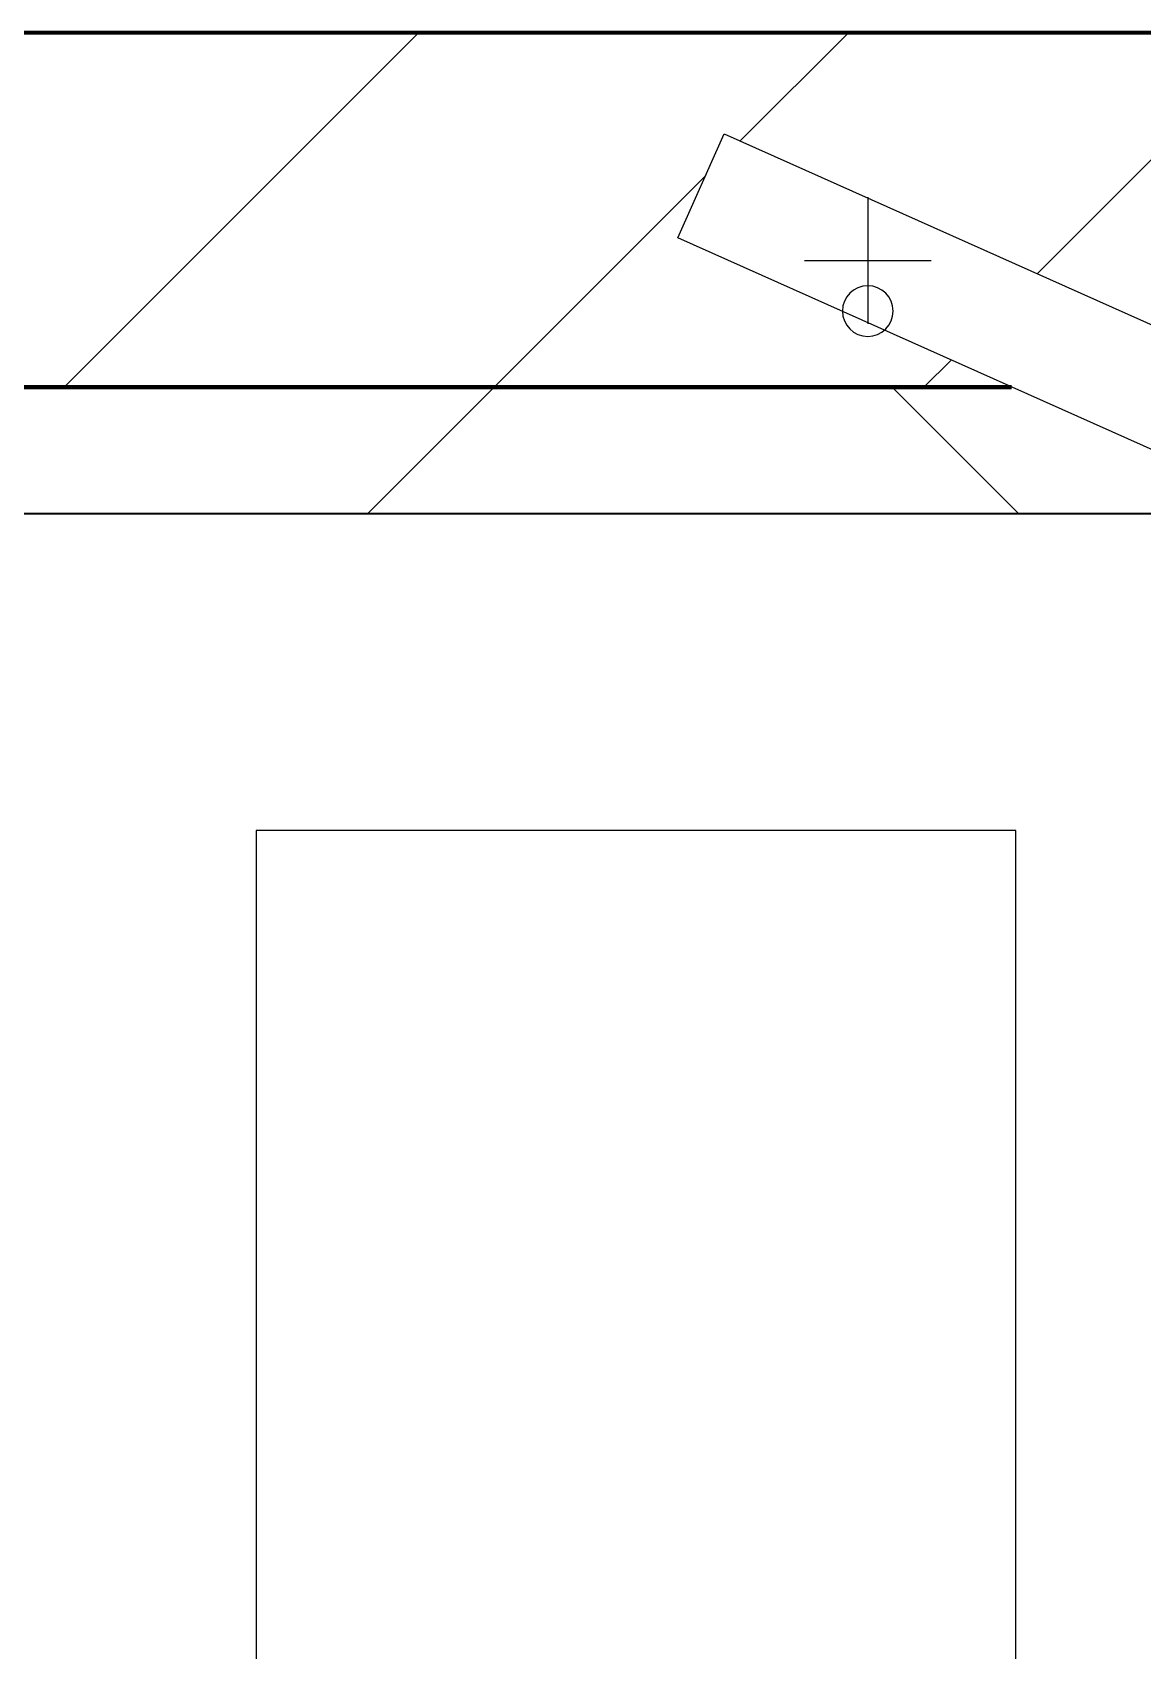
# Model space of a CAD drawing. Header units: millimetres. Extents: x -726012 to -647389, y -20772 to 18805.
# Drawn here: x -712812 to -712374, y 8120 to 8759 of the extents above; entities that cross this region are included whole.
import ezdxf
from ezdxf.xclip import XClip

# ---------------------------------------------------------------- set-up
doc = ezdxf.new("R2010")
doc.units = ezdxf.units.MM
doc.header["$XCLIPFRAME"] = 0
doc.layers.add('000 - WIPEOUT', color=250, linetype='Continuous')
doc.layers.add('A11_ALU.SOLID SHEET', color=2, linetype='Continuous')
for name, color, linetype, lineweight in [('A-DOOR', 3, 'Continuous', 25), ('A-DOOR-E', 2, 'Continuous', 25), ('A-GLAZ-CURT', 2, 'Continuous', 9), ('A-WALL', 5, 'Continuous', 35), ('A-WALL-FNSH', 2, 'Continuous', 35), ('A-WALL-PATT', 1, 'Continuous', 35)]:
    doc.layers.add(name, color=color, linetype=linetype, lineweight=lineweight)

# ---------------------------------------------------------------- blocks, each defined once
blk = doc.blocks.new('DPA_AC-SG-PI - A1_1200x1300 mm-V1-4233-01 ENLARGED MULTI-PURPOSE LEVEL - REFLECTED CEILING PLAN - SHEET 4')
at = {"layer": 'A-DOOR'}
for p, q in [((-500, 5), (-500, -45)), ((-525, -20), (-475, -20))]:
    blk.add_line(p, q, dxfattribs=at)
for start, end in [(0, 180), (180, 0)]:
    blk.add_arc((-500, -40), 10, start, end, dxfattribs=at)
at = {"layer": 'A-DOOR-E'}
for p, q in [((-575, -11.13), (-556.64, 29.95)), ((-556.64, 29.95), (511.63, -447.34)), ((493.28, -488.42), (-575, -11.13))]:
    blk.add_line(p, q, dxfattribs=at)
blk = doc.blocks.new('PPLS-PP19_Custom Tile Pattern - Custom Tile Pattern-V235-4233-01 ENLARGED MULTI-PURPOSE LEVEL - REFLECTED CEILING PLAN - SHEET 4')
at = {"layer": 'A-GLAZ-CURT'}
for p, q in [((31.34, 0), (300, 0)), ((300, 0), (31.34, 0)), ((195.99, 0), (213.31, 0)), ((213.31, 0), (195.99, 0)), ((230.06, 0), (300, 0)), ((143.25, -50), (300, -50)), ((300, -50), (143.25, -50))]:
    blk.add_line(p, q, dxfattribs=at)
for points, knots in [([(31.09, 0), (32.5, 0), (38.78, 0), (53.39, 0), (71.67, 0), (84.83, 0), (86.01, 0), (92.51, 0), (94.33, 0)], [-4844.334544, -4844.334544, -4844.334544, -4844.334544, -4705.298446, -4353.683244, -3960.84581, -3759.045785, -3336.541051, -2783.776468, -2783.776468, -2783.776468, -2783.776468]), ([(136.44, 0), (121.66, 0), (86.93, 0), (51.16, 0), (31.18, 0)], [-106.750556, -106.750556, -106.750556, -106.750556, -59.610984, 0, 0, 0, 0]), ([(103.09, 0), (101.08, 0), (86.31, 0), (63.34, 0), (41.24, 0), (32.83, 0), (31.27, 0)], [-375.435014, -375.435014, -375.435014, -375.435014, -369.147452, -330.153101, -307.516438, -302.210511, -302.210511, -302.210511, -302.210511]), ([(31.33, 0), (34.8, 0), (52.2, 0), (79.54, 0), (102.59, 0), (111.35, 0)], [-401.364905, -401.364905, -401.364905, -401.364905, -390.253598, -346.313304, -319.001686, -319.001686, -319.001686, -319.001686]), ([(111.41, 0), (109.32, 0), (96.29, 0), (76.86, 0), (57.82, 0), (47.76, 0), (44.63, 0), (43.47, 0)], [-410.537058, -410.537058, -410.537058, -410.537058, -401.860199, -357.622665, -341.267687, -334.000314, -329.645801, -329.645801, -329.645801, -329.645801]), ([(43.48, 0), (44.82, 0), (52.57, 0), (71.92, 0), (95.74, 0), (108.4, 0), (111.82, 0)], [-122.959385, -122.959385, -122.959385, -122.959385, -118.513713, -97.899267, -63.759246, -52.463605, -52.463605, -52.463605, -52.463605]), ([(110.97, 0), (108.77, 0), (103.7, 0), (92.38, 0), (85.59, 0), (74.4, 0), (62.26, 0), (52.43, 0), (47.12, 0), (43.5, 0)], [-7977.04013, -7977.04013, -7977.04013, -7977.04013, -7723.759874, -7531.75727, -7135.649961, -6924.452779, -6738.82075, -6548.303034, -6348.507553, -6348.507553, -6348.507553, -6348.507553]), ([(43.55, 0), (43.82, 0), (50.77, 0), (64.79, 0), (89.22, 0), (104.92, 0), (110.97, 0)], [-306.642628, -306.642628, -306.642628, -306.642628, -305.899624, -287.17622, -249.500363, -218.659988, -218.659988, -218.659988, -218.659988]), ([(94.4, 0), (94.4, 0), (94.64, 0), (99.11, 0), (105.9, 0), (110.42, 0), (111.57, 0)], [-2348.345796, -2348.345796, -2348.345796, -2348.345796, -2310.419338, -2233.599744, -2052.234781, -1988.411763, -1988.411763, -1988.411763, -1988.411763]), ([(129.02, 0), (129.02, 0), (124.41, 0), (122.35, 0), (114.96, 0), (108.04, 0), (103.09, 0)], [-35.386604, -35.386604, -35.386604, -35.386604, -31.430235, -22.807238, -15.488593, 0, 0, 0, 0]), ([(111.67, 0), (110.86, 0), (109.19, 0), (105.66, 0), (105.23, 0), (105.23, 0)], [-9092.110255, -9092.110255, -9092.110255, -9092.110255, -9012.77275, -8966.157302, -8929.495943, -8929.495943, -8929.495943, -8929.495943]), ([(105.26, 0), (105.52, 0), (109.18, 0), (111.13, 0), (111.92, 0)], [-8920.561005, -8920.561005, -8920.561005, -8920.561005, -8814.835624, -8691.609648, -8691.609648, -8691.609648, -8691.609648]), ([(111.83, 0), (120.53, 0), (129.43, 0), (138.28, 0), (138.53, 0)], [-318.511446, -318.511446, -318.511446, -318.511446, -291.370682, -290.5735, -290.5735, -290.5735, -290.5735]), ([(168.37, 0), (167.68, 0), (162.47, 0), (148.03, 0), (123.21, 0), (111.83, 0)], [-543.375029, -543.375029, -543.375029, -543.375029, -530.793311, -458.593899, -411.128502, -411.128502, -411.128502, -411.128502]), ([(111.83, 0), (114.36, 0), (122.16, 0), (139.94, 0), (163.31, 0), (185.23, 0), (193.62, 0), (194.69, 0), (194.79, 0)], [-1983.579711, -1983.579711, -1983.579711, -1983.579711, -1843.028543, -1530.39897, -1095.004608, -529.74427, -295.064701, -265.121568, -265.121568, -265.121568, -265.121568]), ([(111.86, 0), (116.17, 0), (127.1, 0), (132.42, 0), (134.6, 0)], [-217.148236, -217.148236, -217.148236, -217.148236, -194.761443, -152.241002, -152.241002, -152.241002, -152.241002]), ([(157.9, 0), (156.77, 0), (151.67, 0), (143.29, 0), (134.04, 0), (126.24, 0), (118.6, 0), (114.91, 0), (113.04, 0), (111.87, 0)], [-10292.955006, -10292.955006, -10292.955006, -10292.955006, -10098.273015, -9847.788484, -9677.714971, -9567.007022, -9453.21225, -9220.200448, -9098.86425, -9098.86425, -9098.86425, -9098.86425]), ([(112.31, 0), (116.23, 0), (121.57, 0), (128.63, 0), (128.95, 0)], [-51.921864, -51.921864, -51.921864, -51.921864, -39.050993, -35.895543, -35.895543, -35.895543, -35.895543]), ([(114.39, 0), (114.2, 0), (113.77, 0), (113.25, 0), (112.96, 0)], [-8148.58938, -8148.58938, -8148.58938, -8148.58938, -8105.191388, -8062.814755, -8062.814755, -8062.814755, -8062.814755]), ([(128.58, 0), (128.8, 0), (130.16, 0), (139.26, 0), (152.67, 0), (161.24, 0), (162.19, 0), (162.75, 0)], [-633.326174, -633.326174, -633.326174, -633.326174, -627.736123, -618.981161, -602.094757, -592.980799, -581.414464, -581.414464, -581.414464, -581.414464]), ([(137.1, 0), (136, 0), (133.64, 0), (129.87, 0), (129.11, 0)], [-670.405967, -670.405967, -670.405967, -670.405967, -651.020627, -640.742133, -640.742133, -640.742133, -640.742133]), ([(180.2, 0), (179.98, 0), (176.4, 0), (171, 0), (161.95, 0), (161.28, 0), (158.35, 0), (157.85, 0), (157.77, 0)], [-11123.616067, -11123.616067, -11123.616067, -11123.616067, -11105.624034, -10839.086983, -10768.332124, -10666.779182, -10580.760289, -10550.278881, -10550.278881, -10550.278881, -10550.278881]), ([(300, 0), (286.53, 0), (254.22, 0), (207.11, 0), (177.41, 0), (159.34, 0), (158.33, 0), (158.3, 0)], [-285.253232, -285.253232, -285.253232, -285.253232, -244.693688, -187.987675, -143.776725, -129.632772, -123.352749, -123.352749, -123.352749, -123.352749]), ([(159.07, 0), (159.13, 0), (160.84, 0), (165.21, 0), (172.54, 0), (178.07, 0), (180.12, 0)], [-115.643202, -115.643202, -115.643202, -115.643202, -114.681583, -87.660824, -65.295536, -54.830182, -54.830182, -54.830182, -54.830182]), ([(162.75, 0), (165.4, 0), (170.91, 0), (172.61, 0), (172.61, 0)], [-111.264224, -111.264224, -111.264224, -111.264224, -56.742688, -19.085662, -19.085662, -19.085662, -19.085662]), ([(247.1, 0), (246.76, 0), (245.04, 0), (238.34, 0), (226.56, 0), (221.1, 0), (200.27, 0), (182.99, 0), (174.27, 0), (169.67, 0), (168.99, 0)], [-9649.085549, -9649.085549, -9649.085549, -9649.085549, -9581.591397, -9406.094246, -9221.510254, -9016.44624, -8717.832359, -8253.978395, -8152.463617, -8069.855175, -8069.855175, -8069.855175, -8069.855175]), ([(215.22, 0), (214.62, 0), (210.55, 0), (203.98, 0), (187.54, 0), (175.3, 0), (169.49, 0)], [-203.825446, -203.825446, -203.825446, -203.825446, -198.527383, -184.406837, -162.427601, -142.916156, -142.916156, -142.916156, -142.916156]), ([(171.51, 0), (176.48, 0), (193.23, 0), (201.73, 0), (208.81, 0), (213.9, 0), (241.96, 0), (266.73, 0), (281.71, 0), (291.71, 0), (296.52, 0), (297.86, 0), (298.09, 0)], [-7971.819559, -7971.819559, -7971.819559, -7971.819559, -7784.112253, -7606.717214, -7289.299508, -7042.621073, -6582.165592, -6068.460911, -5766.029927, -5566.724884, -5280.360606, -5199.253518, -5199.253518, -5199.253518, -5199.253518]), ([(180.63, 0), (183.09, 0), (189.95, 0), (208.82, 0), (219.42, 0), (230.06, 0)], [-53.966828, -53.966828, -53.966828, -53.966828, -41.623857, -24.459831, 0, 0, 0, 0]), ([(181.16, 0), (183.77, 0), (191, 0), (201.08, 0), (207.47, 0), (213.96, 0), (215.11, 0)], [-245.993416, -245.993416, -245.993416, -245.993416, -237.955587, -223.92608, -215.862851, -208.75215, -208.75215, -208.75215, -208.75215]), ([(193.8, 0), (193.33, 0), (190.37, 0), (186.13, 0), (181.19, 0)], [-11665.349007, -11665.349007, -11665.349007, -11665.349007, -11565.880756, -11150.701257, -11150.701257, -11150.701257, -11150.701257]), ([(300, 0), (288.22, 0), (262, 0), (230.43, 0), (219.94, 0), (219.02, 0)], [-12528.858583, -12528.858583, -12528.858583, -12528.858583, -11905.454923, -11162.864862, -10856.732305, -10856.732305, -10856.732305, -10856.732305]), ([(219.9, 0), (220.86, 0), (227.84, 0), (242.06, 0), (246.54, 0), (246.96, 0)], [-10670.940496, -10670.940496, -10670.940496, -10670.940496, -10511.382485, -9925.173265, -9834.877357, -9834.877357, -9834.877357, -9834.877357]), ([(284.76, 0), (284.76, 0), (285.09, 0), (287.47, 0), (293.59, 0), (297.76, 0), (300, 0)], [-4110.630118, -4110.630118, -4110.630118, -4110.630118, -4053.389046, -3959.664717, -3862.421465, -3746.95702, -3746.95702, -3746.95702, -3746.95702]), ([(297.38, 0), (295.84, 0), (291.62, 0), (285.38, 0), (284.87, 0)], [-4803.172655, -4803.172655, -4803.172655, -4803.172655, -4358.271401, -4143.037883, -4143.037883, -4143.037883, -4143.037883])]:
    blk.add_open_spline(points, degree=3, knots=knots, dxfattribs=at)
for points in [[(112.42, 0), (112.89, 0), (113.25, 0), (113.59, 0)], [(168.74, 0), (168.74, 0), (169.81, 0), (171.51, 0)], [(172.07, 0), (174.75, 0), (177.44, 0), (180.15, 0)], [(195.11, 0), (194.91, 0), (194.44, 0), (193.8, 0)]]:
    blk.add_open_spline(points, degree=3, dxfattribs=at)
blk = doc.blocks.new('PPLS-PP19_Custom Tile Pattern - Custom Tile Pattern-V236-4233-01 ENLARGED MULTI-PURPOSE LEVEL - REFLECTED CEILING PLAN - SHEET 4')
at = {"layer": 'A-GLAZ-CURT'}
for p, q in [((-300, 0), (300, 0)), ((300, 0), (-300, 0)), ((-293.07, 0), (-275.75, 0)), ((-275.75, 0), (-293.07, 0)), ((-222.32, 0), (-205, 0)), ((-205, 0), (-222.32, 0)), ((-300, -50), (300, -50)), ((300, -50), (-300, -50))]:
    blk.add_line(p, q, dxfattribs=at)
at = {"layer": 'A-GLAZ-CURT', "flags": 128}
for points in [[(-300, 0), (-291.56, 0), (-283.3, 0)], [(-283.55, 0), (-291.73, 0), (-300, 0)], [(-283.18, 0), (-275.2, 0), (-267.26, 0), (-259.45, 0), (-251.77, 0), (-244.2, 0), (-236.74, 0), (-229.36, 0), (-222.06, 0), (-214.83, 0), (-207.71, 0), (-200.76, 0), (-194.02, 0), (-187.54, 0), (-181.38, 0), (-175.58, 0), (-170.25, 0), (-165.64, 0), (-162.01, 0), (-159.53, 0), (-157.46, 0), (-154.52, 0), (-149.42, 0), (-141.84, 0), (-132.81, 0), (-126.08, 0)], [(-146.54, 0), (-150.63, 0), (-155.53, 0), (-160.27, 0), (-164.95, 0), (-169.65, 0), (-174.47, 0), (-179.49, 0), (-184.81, 0), (-190.44, 0), (-196.37, 0), (-202.58, 0), (-209.04, 0), (-215.73, 0), (-222.63, 0), (-229.72, 0), (-236.97, 0), (-244.39, 0), (-251.96, 0), (-259.67, 0), (-267.51, 0), (-275.48, 0), (-283.18, 0)], [(-125.17, 0), (-128.55, 0), (-134.16, 0), (-140.03, 0), (-145.5, 0)]]:
    blk.add_lwpolyline(points, dxfattribs=at)
at = {"layer": 'A-GLAZ-CURT'}
for points, knots in [([(-300, 0), (-284.65, 0), (-236.57, 0), (-174.61, 0), (-129.95, 0), (-110.8, 0), (-99.5, 0), (-91.46, 0)], [-5323.127839, -5323.127839, -5323.127839, -5323.127839, -4502.809032, -2700.551212, -1002.059161, -460.363443, 0, 0, 0, 0]), ([(-146.51, 0), (-166.63, 0), (-207.94, 0), (-257.57, 0), (-283.18, 0)], [-16804.800506, -16804.800506, -16804.800506, -16804.800506, -15131.813646, -13738.750132, -13738.750132, -13738.750132, -13738.750132]), ([(-146.79, 0), (-147.98, 0), (-149.3, 0), (-158.72, 0), (-174.02, 0), (-185.59, 0), (-209.77, 0), (-232.01, 0), (-255.22, 0), (-262.59, 0), (-264.9, 0), (-265.4, 0)], [-2789.261461, -2789.261461, -2789.261461, -2789.261461, -2477.344047, -2237.412286, -2029.680487, -1755.085331, -1400.429864, -858.079193, -543.655514, -208.940337, 0, 0, 0, 0]), ([(-258.6, 0), (-257.91, 0), (-254.26, 0), (-241.25, 0), (-225.99, 0), (-213.1, 0), (-200.2, 0), (-185.8, 0), (-171.77, 0), (-158.7, 0), (-157.22, 0)], [-5722.54675, -5722.54675, -5722.54675, -5722.54675, -5657.471696, -5413.335975, -5017.494783, -4832.723979, -4666.091899, -4349.945572, -4000.813434, -3840.635403, -3840.635403, -3840.635403, -3840.635403]), ([(-133.82, 0), (-135.51, 0), (-137.8, 0), (-149.31, 0), (-162.01, 0), (-177.91, 0), (-199.46, 0), (-216.65, 0), (-231.26, 0), (-233.46, 0), (-234, 0)], [-2731.647847, -2731.647847, -2731.647847, -2731.647847, -2418.507304, -2308.929706, -2113.765672, -1763.376603, -1422.553702, -978.033455, -846.069444, -682.911962, -682.911962, -682.911962, -682.911962]), ([(-233.49, 0), (-233.44, 0), (-232.38, 0), (-230.74, 0), (-225.3, 0), (-223.63, 0)], [-455.274641, -455.274641, -455.274641, -455.274641, -440.605512, -119.536984, 0, 0, 0, 0]), ([(-223.63, 0), (-219.39, 0), (-206.17, 0), (-188.58, 0), (-169.02, 0), (-156.09, 0), (-148.33, 0), (-146.52, 0)], [-5463.295695, -5463.295695, -5463.295695, -5463.295695, -5161.076232, -4739.070012, -4465.409639, -4149.119819, -4050.854652, -4050.854652, -4050.854652, -4050.854652]), ([(-152.35, 0), (-151.03, 0), (-149.13, 0), (-146.96, 0), (-146.52, 0)], [-3494.978217, -3494.978217, -3494.978217, -3494.978217, -3371.022232, -3341.962113, -3341.962113, -3341.962113, -3341.962113]), ([(-147.08, 0), (-147.38, 0), (-149.01, 0), (-150.03, 0), (-150.57, 0)], [-5319.88299, -5319.88299, -5319.88299, -5319.88299, -5298.784692, -5196.16478, -5196.16478, -5196.16478, -5196.16478]), ([(-150.34, 0), (-150.07, 0), (-148.94, 0), (-147.66, 0), (-146.54, 0)], [-4948.728362, -4948.728362, -4948.728362, -4948.728362, -4883.323924, -4701.291944, -4701.291944, -4701.291944, -4701.291944]), ([(-78.18, 0), (-78.91, 0), (-88.77, 0), (-110.94, 0), (-130.52, 0), (-147.74, 0), (-149.07, 0)], [-7549.043097, -7549.043097, -7549.043097, -7549.043097, -7508.296369, -7004.680444, -6449.282163, -6277.220794, -6277.220794, -6277.220794, -6277.220794]), ([(-148.23, 0), (-146.94, 0), (-140.15, 0), (-137.28, 0), (-133.93, 0), (-128.78, 0), (-126.5, 0)], [-6162.058746, -6162.058746, -6162.058746, -6162.058746, -6017.569127, -5560.701257, -5364.112219, -5231.017328, -5231.017328, -5231.017328, -5231.017328]), ([(-118.78, 0), (-121.86, 0), (-126.28, 0), (-136.42, 0), (-143.99, 0), (-146.61, 0)], [-5938.474035, -5938.474035, -5938.474035, -5938.474035, -5700.061948, -5508.838257, -5330.90901, -5330.90901, -5330.90901, -5330.90901]), ([(-146.6, 0), (-146.52, 0), (-145.4, 0), (-135.69, 0), (-128.29, 0), (-125.15, 0)], [-416.31618, -416.31618, -416.31618, -416.31618, -406.956646, -290.263673, 0, 0, 0, 0]), ([(-137.88, 0), (-140.56, 0), (-144.35, 0), (-146.13, 0), (-146.57, 0)], [-3187.727384, -3187.727384, -3187.727384, -3187.727384, -2919.378265, -2808.254194, -2808.254194, -2808.254194, -2808.254194]), ([(-146.52, 0), (-144.92, 0), (-140.02, 0), (-127.26, 0), (-107.3, 0), (-90.42, 0), (-75.26, 0), (-68.41, 0), (-65.12, 0), (-63.63, 0)], [-4700.079268, -4700.079268, -4700.079268, -4700.079268, -4440.880425, -4054.690705, -3793.097032, -3402.597032, -3144.956779, -3050.982048, -2969.237017, -2969.237017, -2969.237017, -2969.237017]), ([(-146.3, 0), (-142.49, 0), (-135.37, 0), (-127.33, 0), (-124.19, 0), (-123.43, 0), (-123.28, 0)], [-4046.8857, -4046.8857, -4046.8857, -4046.8857, -3839.893365, -3647.167523, -3488.92562, -3439.852845, -3439.852845, -3439.852845, -3439.852845]), ([(-78.19, 0), (-79.65, 0), (-94.33, 0), (-117.29, 0), (-141.94, 0), (-145.61, 0)], [-19150.879203, -19150.879203, -19150.879203, -19150.879203, -18935.241197, -17136.203329, -16829.876344, -16829.876344, -16829.876344, -16829.876344]), ([(-86.16, 0), (-91.37, 0), (-104.13, 0), (-122.65, 0), (-137.71, 0), (-143.86, 0), (-145.56, 0)], [-1681.3698, -1681.3698, -1681.3698, -1681.3698, -1374.161226, -945.742622, -741.901385, -560.4566, -560.4566, -560.4566, -560.4566]), ([(-127.41, 0), (-131.63, 0), (-133.16, 0), (-134.09, 0), (-134.15, 0)], [-8540.990293, -8540.990293, -8540.990293, -8540.990293, -8266.114998, -8246.473386, -8246.473386, -8246.473386, -8246.473386]), ([(-134.15, 0), (-133.32, 0), (-130.31, 0), (-117.33, 0), (-92.04, 0), (-74.02, 0), (-62.74, 0), (-60.36, 0), (-59.97, 0)], [-7657.439573, -7657.439573, -7657.439573, -7657.439573, -7293.749979, -6839.55839, -6236.997189, -5713.340575, -5140.470607, -5006.787413, -5006.787413, -5006.787413, -5006.787413]), ([(-120.13, 0), (-120.14, 0), (-120.24, 0), (-121.3, 0), (-129.25, 0), (-133.82, 0)], [-2933.992132, -2933.992132, -2933.992132, -2933.992132, -2920.575025, -2840.280255, -2731.647847, -2731.647847, -2731.647847, -2731.647847]), ([(-113.43, 0), (-113.44, 0), (-113.96, 0), (-119.73, 0), (-125.43, 0), (-127.03, 0), (-127.41, 0)], [-328.499627, -328.499627, -328.499627, -328.499627, -282.672656, -98.539552, -24.539552, 0, 0, 0, 0]), ([(-126.5, 0), (-122.44, 0), (-108.71, 0), (-93, 0), (-81.64, 0), (-78.48, 0)], [-5231.017328, -5231.017328, -5231.017328, -5231.017328, -4994.692869, -4542.524482, -4359.181107, -4359.181107, -4359.181107, -4359.181107]), ([(-125.15, 0), (-124.93, 0), (-121.96, 0), (-113.01, 0), (-98.9, 0), (-85.29, 0), (-71.67, 0), (-65.93, 0), (-65.07, 0)], [-3362.7396, -3362.7396, -3362.7396, -3362.7396, -3342.215224, -3074.362186, -2902.289527, -2605.247022, -2322.099534, -2241.8264, -2241.8264, -2241.8264, -2241.8264]), ([(-122.08, 0), (-122.01, 0), (-121.69, 0), (-121.2, 0), (-120.88, 0)], [-3136.336417, -3136.336417, -3136.336417, -3136.336417, -3110.304437, -3035.164275, -3035.164275, -3035.164275, -3035.164275]), ([(-78.11, 0), (-87.43, 0), (-99.51, 0), (-114.02, 0), (-117.28, 0), (-118.78, 0)], [-740.068933, -740.068933, -740.068933, -740.068933, -229.489605, -116.330425, 0, 0, 0, 0]), ([(-117.74, 0), (-117.19, 0), (-114.78, 0), (-113.43, 0), (-113.43, 0)], [-821.249067, -821.249067, -821.249067, -821.249067, -394.672656, -330.879064, -330.879064, -330.879064, -330.879064]), ([(-36.62, 0), (-36.62, 0), (-40.35, 0), (-44.32, 0), (-58.97, 0), (-85.2, 0), (-107.61, 0), (-116.56, 0), (-117.56, 0)], [-4069.478503, -4069.478503, -4069.478503, -4069.478503, -3858.647035, -3538.256648, -2842.901703, -2193.204658, -1433.981041, -985.49888, -985.49888, -985.49888, -985.49888]), ([(-115.82, 0), (-114.96, 0), (-110.41, 0), (-96.78, 0), (-71.33, 0), (-42.53, 0), (-12.78, 0), (4.23, 0), (9.64, 0), (10.14, 0), (10.18, 0)], [-5724.064692, -5724.064692, -5724.064692, -5724.064692, -5430.283136, -5103.229623, -4799.173296, -4065.652676, -3589.737505, -3285.047089, -3066.359526, -3044.715262, -3044.715262, -3044.715262, -3044.715262]), ([(-78.93, 0), (-84.8, 0), (-96.1, 0), (-112.01, 0), (-114.94, 0), (-115.63, 0)], [-1096.097494, -1096.097494, -1096.097494, -1096.097494, -789.402658, -501.969187, -243.577221, -243.577221, -243.577221, -243.577221]), ([(-91.46, 0), (-90.09, 0), (-84.7, 0), (-77.43, 0), (-72.73, 0), (-72.64, 0), (-72.64, 0)], [-19832.387487, -19832.387487, -19832.387487, -19832.387487, -19753.885894, -19541.04734, -19478.625389, -19471.062469, -19471.062469, -19471.062469, -19471.062469]), ([(-78.21, 0), (-78.43, 0), (-80.45, 0), (-82.66, 0), (-83.28, 0), (-83.28, 0)], [-1674.200322, -1674.200322, -1674.200322, -1674.200322, -1646.621388, -1424.436217, -1393.971743, -1393.971743, -1393.971743, -1393.971743]), ([(-83.28, 0), (-83.28, 0), (-82.91, 0), (-76.14, 0), (-62.97, 0), (-48.14, 0), (-36.49, 0), (-33.57, 0), (-29.94, 0), (-28.57, 0)], [-1393.4169, -1393.4169, -1393.4169, -1393.4169, -1353.722004, -1274.333717, -1073.56893, -651.549973, -296.515819, -83.513472, 0, 0, 0, 0]), ([(-63.96, 0), (-64.13, 0), (-69.81, 0), (-75.37, 0), (-78.19, 0)], [-2171.769325, -2171.769325, -2171.769325, -2171.769325, -2007.031671, -1839.170091, -1839.170091, -1839.170091, -1839.170091]), ([(9.32, 0), (9.08, 0), (7.65, 0), (2.57, 0), (-12.23, 0), (-25.64, 0), (-40, 0), (-56.24, 0), (-69.42, 0), (-76.29, 0), (-78.19, 0)], [-2922.926651, -2922.926651, -2922.926651, -2922.926651, -2882.788014, -2720.818881, -2518.50168, -2125.455881, -1792.521578, -1466.981642, -1208.454564, -1109.073976, -1109.073976, -1109.073976, -1109.073976]), ([(-78.18, 0), (-72.25, 0), (-61.72, 0), (-54.4, 0), (-48.53, 0), (-30.79, 0), (-21.74, 0), (-11.8, 0), (-9.9, 0)], [-4353.318345, -4353.318345, -4353.318345, -4353.318345, -4008.285538, -3689.699207, -3546.54457, -3315.260113, -2864.387349, -2760.847636, -2760.847636, -2760.847636, -2760.847636]), ([(-36.33, 0), (-36.43, 0), (-37.27, 0), (-45.02, 0), (-46.13, 0), (-60.59, 0), (-72.27, 0), (-78.11, 0)], [-1855.773136, -1855.773136, -1855.773136, -1855.773136, -1810.870157, -1672.078046, -1405.135169, -1060.00838, -740.068933, -740.068933, -740.068933, -740.068933]), ([(-26.75, 0), (-27.82, 0), (-36.18, 0), (-52.86, 0), (-68.54, 0), (-77.81, 0)], [-8718.362214, -8718.362214, -8718.362214, -8718.362214, -8532.293389, -8073.216054, -7555.913918, -7555.913918, -7555.913918, -7555.913918]), ([(-29.03, 0), (-33.97, 0), (-43.74, 0), (-56.37, 0), (-70.28, 0), (-74.71, 0), (-77.18, 0)], [-2680.714891, -2680.714891, -2680.714891, -2680.714891, -2413.671296, -2161.752162, -2006.592567, -1715.65753, -1715.65753, -1715.65753, -1715.65753])]:
    blk.add_open_spline(points, degree=3, knots=knots, dxfattribs=at)
for points in [[(-283.68, 0), (-289.02, 0), (-294.48, 0), (-300, 0)], [(-146.49, 0), (-144.76, 0), (-142.55, 0), (-138.62, 0)], [(-79.08, 0), (-81.43, 0), (-83.78, 0), (-86.16, 0)], [(-72.93, 0), (-74.4, 0), (-76.16, 0), (-78.11, 0)]]:
    blk.add_open_spline(points, degree=3, dxfattribs=at)
blk = doc.blocks.new('*U885')
at = {"layer": 'A-GLAZ-CURT', "rotation": 180}
for name, p in [('PPLS-PP19_Custom Tile Pattern - Custom Tile Pattern-V236-4233-01 ENLARGED MULTI-PURPOSE LEVEL - REFLECTED CEILING PLAN - SHEET 4', (-36600, 16110.41)), ('PPLS-PP19_Custom Tile Pattern - Custom Tile Pattern-V235-4233-01 ENLARGED MULTI-PURPOSE LEVEL - REFLECTED CEILING PLAN - SHEET 4', (-36000, 16110.41))]:
    blk.add_blockref(name, p, dxfattribs=at)
blk = doc.blocks.new('*U1253')
at = {"color": 3}
blk.add_wipeout([(-275, 30350), (275, 30350), (275, 30050), (-275, 30050)], dxfattribs=at).dxf.layer = '000 - WIPEOUT'
at = {"layer": 'A11_ALU.SOLID SHEET', "color": 0, "linetype": 'ByBlock'}
blk.add_lwpolyline([(-275, 30050), (275, 30050), (275, 30350), (-275, 30350)], close=True, dxfattribs=at)
blk = doc.blocks.new('*U1287')
blk.add_lwpolyline([(21173.36, -580), (28210, -580), (28210, -6849.96), (45954.15, -6849.96), (45954.15, 600), (82995.06, 600), (83086.47, 650), (90052, 650), (90392, 990), (103159.16, 990), (103159.16, 4990), (21173.36, 4990), (21173.36, 3485.45), (21203.36, 3485.45), (21203.36, 925.54), (21173.36, 925.54), (21173.36, -580)])
at = {"layer": 'A11_ALU.SOLID SHEET', "color": 0, "linetype": 'ByBlock', "rotation": 90}
blk.add_blockref('*U1253', (62308.5, 4590), dxfattribs=at)

msp = doc.modelspace()

# ---------------------------------------------------------------- hatches: boundary and pattern name
at = {"layer": 'A-WALL-PATT', "lineweight": 9}
h = msp.add_hatch(dxfattribs=at)
h.set_pattern_fill('FP_2', color=256, style=0, pattern_type=2)
h.set_pattern_definition([(45, (0, 0), (-84.852814, 84.852814), [])])
h.paths.add_polyline_path([(-653287.78, 8619.02), (-652194.48, 8619.02), (-652194.48, 8759.02), (-722165.55, 8759.02), (-722165.55, 8619.02), (-719625.62, 8619.02), (-719676.02, 8641.53), (-719679.79, 8639.36), (-719684.96, 8639.36), (-719691.03, 8644.02), (-719692.03, 8648.69), (-719757.37, 8677.88), (-719739.02, 8718.97), (-719515.31, 8619.02), (-716025.62, 8619.02), (-716076.02, 8641.53), (-716079.79, 8639.36), (-716084.96, 8639.36), (-716091.03, 8644.02), (-716092.03, 8648.69), (-716157.37, 8677.88), (-716139.02, 8718.97), (-715915.31, 8619.02), (-712425.62, 8619.02), (-712476.02, 8641.53), (-712479.79, 8639.36), (-712484.96, 8639.36), (-712491.03, 8644.02), (-712492.03, 8648.69), (-712557.37, 8677.88), (-712539.02, 8718.97), (-712315.31, 8619.02), (-708825.62, 8619.02), (-708876.02, 8641.53), (-708879.79, 8639.36), (-708884.96, 8639.36), (-708891.03, 8644.02), (-708892.03, 8648.69), (-708957.37, 8677.88), (-708939.02, 8718.97), (-708715.31, 8619.02), (-705225.62, 8619.02), (-705276.02, 8641.53), (-705279.79, 8639.36), (-705284.96, 8639.36), (-705291.03, 8644.02), (-705292.03, 8648.69), (-705357.37, 8677.88), (-705339.02, 8718.97), (-705115.31, 8619.02), (-701625.62, 8619.02), (-701676.02, 8641.53), (-701679.79, 8639.36), (-701684.96, 8639.36), (-701691.03, 8644.02), (-701692.03, 8648.69), (-701757.37, 8677.88), (-701739.02, 8718.97), (-701515.31, 8619.02), (-698025.62, 8619.02), (-698076.02, 8641.53), (-698079.79, 8639.36), (-698084.96, 8639.36), (-698091.03, 8644.02), (-698092.03, 8648.69), (-698157.37, 8677.88), (-698139.02, 8718.97), (-697915.31, 8619.02), (-694425.62, 8619.02), (-694476.02, 8641.53), (-694479.79, 8639.36), (-694484.96, 8639.36), (-694491.03, 8644.02), (-694492.03, 8648.69), (-694557.37, 8677.88), (-694539.02, 8718.97), (-694315.31, 8619.02), (-690825.62, 8619.02), (-690876.02, 8641.53), (-690879.79, 8639.36), (-690884.96, 8639.36), (-690891.03, 8644.02), (-690892.03, 8648.69), (-690957.37, 8677.88), (-690939.02, 8718.97), (-690715.31, 8619.02), (-687225.62, 8619.02), (-687276.02, 8641.53), (-687279.79, 8639.36), (-687284.96, 8639.36), (-687291.03, 8644.02), (-687292.03, 8648.69), (-687357.37, 8677.88), (-687339.02, 8718.97), (-687115.31, 8619.02), (-683626.8, 8619.54), (-683676.02, 8641.53), (-683679.79, 8639.36), (-683684.96, 8639.36), (-683691.03, 8644.02), (-683692.03, 8648.69), (-683757.37, 8677.88), (-683739.02, 8718.97), (-683515.31, 8619.02), (-680025.62, 8619.02), (-680076.02, 8641.53), (-680079.79, 8639.36), (-680084.96, 8639.36), (-680091.03, 8644.02), (-680092.03, 8648.69), (-680157.37, 8677.88), (-680139.02, 8718.97), (-679915.31, 8619.02), (-676425.62, 8619.02), (-676476.02, 8641.53), (-676479.79, 8639.36), (-676484.96, 8639.36), (-676491.03, 8644.02), (-676492.03, 8648.69), (-676557.37, 8677.88), (-676539.02, 8718.97), (-676315.31, 8619.02), (-672825.62, 8619.02), (-672876.02, 8641.53), (-672879.79, 8639.36), (-672884.96, 8639.36), (-672891.03, 8644.02), (-672892.03, 8648.69), (-672957.37, 8677.88), (-672939.02, 8718.97), (-672715.31, 8619.02), (-669225.62, 8619.02), (-669276.02, 8641.53), (-669279.79, 8639.36), (-669284.96, 8639.36), (-669291.03, 8644.02), (-669292.03, 8648.69), (-669357.37, 8677.88), (-669339.02, 8718.97), (-669115.31, 8619.02), (-665625.62, 8619.02), (-665676.02, 8641.53), (-665679.79, 8639.36), (-665684.96, 8639.36), (-665691.03, 8644.02), (-665692.03, 8648.69), (-665757.37, 8677.88), (-665739.02, 8718.97), (-665515.31, 8619.02), (-662025.62, 8619.02), (-662076.02, 8641.53), (-662079.79, 8639.36), (-662084.96, 8639.36), (-662091.03, 8644.02), (-662092.03, 8648.69), (-662157.37, 8677.88), (-662139.02, 8718.97), (-661915.31, 8619.02), (-658425.62, 8619.02), (-658476.02, 8641.53), (-658480.95, 8639.36), (-658484.96, 8639.36), (-658491.03, 8644.02), (-658492.03, 8648.69), (-658557.37, 8677.88), (-658539.02, 8718.97), (-658315.31, 8619.02), (-654825.62, 8619.02), (-654876.02, 8641.53), (-654879.79, 8639.36), (-654884.96, 8639.36), (-654891.03, 8644.02), (-654892.03, 8648.69), (-654957.37, 8677.88), (-654939.02, 8718.97), (-654715.31, 8619.02), (-653356.11, 8619.02)])
h = msp.add_hatch(dxfattribs=at)
h.set_pattern_fill('FP_3', color=256, style=0, pattern_type=2)
h.set_pattern_definition([(45, (0, 0), (-212.13203, 212.13203), []), (135, (0, 0), (-212.13203, -212.13203), [])])
h.paths.add_polyline_path([(-652194.48, 8569.02), (-652194.48, 8619.02), (-654715.31, 8619.02), (-654603.39, 8569.02), (-652262.82, 8569.02)])
h.paths.add_polyline_path([(-655132.72, 8569.02), (-654713.71, 8569.02), (-654825.62, 8619.02), (-658315.31, 8619.02), (-658203.39, 8569.02), (-655201.05, 8569.02)])
h.paths.add_polyline_path([(-658344.29, 8569.02), (-658313.71, 8569.02), (-658425.62, 8619.02), (-661915.31, 8619.02), (-661803.39, 8569.02), (-658412.62, 8569.02)])
h.paths.add_polyline_path([(-662444.15, 8569.02), (-661913.71, 8569.02), (-662025.62, 8619.02), (-665515.31, 8619.02), (-665403.39, 8569.02), (-662512.48, 8569.02)])
h.paths.add_polyline_path([(-665782.37, 8569.02), (-665513.71, 8569.02), (-665625.62, 8619.02), (-669115.31, 8619.02), (-669003.39, 8569.02), (-665860.71, 8569.02)])
h.paths.add_polyline_path([(-670712.22, 8569.02), (-669113.71, 8569.02), (-669225.62, 8619.02), (-672715.31, 8619.02), (-672603.39, 8569.02), (-670780.55, 8569.02)])
h.paths.add_polyline_path([(-672967.14, 8569.02), (-672713.71, 8569.02), (-672825.62, 8619.02), (-676315.31, 8619.02), (-676203.39, 8569.02), (-672982.37, 8569.02)])
h.paths.add_polyline_path([(-676313.71, 8569.02), (-676425.62, 8619.02), (-679915.31, 8619.02), (-679803.39, 8569.02), (-676315.37, 8569.02)])
h.paths.add_polyline_path([(-679913.71, 8569.02), (-680025.62, 8619.02), (-683515.31, 8619.02), (-683403.39, 8569.02), (-679936.92, 8569.02)])
h.paths.add_polyline_path([(-685676.73, 8569.02), (-683513.71, 8569.02), (-683626.8, 8619.02), (-687115.31, 8619.02), (-687003.39, 8569.02), (-685745.06, 8569.02)])
h.paths.add_polyline_path([(-687113.71, 8569.02), (-687225.62, 8619.02), (-690715.31, 8619.02), (-690603.39, 8569.02), (-687180.02, 8569.02)])
h.paths.add_polyline_path([(-690713.71, 8569.02), (-690825.62, 8619.02), (-694315.31, 8619.02), (-694203.39, 8569.02), (-690733.24, 8569.02)])
h.paths.add_polyline_path([(-700582.37, 8569.02), (-697913.71, 8569.02), (-698025.62, 8619.02), (-701515.31, 8619.02), (-701403.39, 8569.02), (-700709.58, 8569.02)])
h.paths.add_polyline_path([(-694313.71, 8569.02), (-694425.62, 8619.02), (-697915.31, 8619.02), (-697803.39, 8569.02), (-694354.78, 8569.02)])
h.paths.add_polyline_path([(-701513.71, 8569.02), (-701625.62, 8619.02), (-705115.31, 8619.02), (-705003.39, 8569.02), (-701529.55, 8569.02)])
h.paths.add_polyline_path([(-707132.7, 8569.02), (-705113.71, 8569.02), (-705225.62, 8619.02), (-708715.31, 8619.02), (-708603.39, 8569.02), (-707269.37, 8569.02)])
h.paths.add_polyline_path([(-708713.71, 8569.02), (-708825.62, 8619.02), (-712315.31, 8619.02), (-712203.39, 8569.02), (-708772.65, 8569.02)])
h.paths.add_polyline_path([(-712582.37, 8569.02), (-712313.71, 8569.02), (-712425.62, 8619.02), (-715915.31, 8619.02), (-715803.39, 8569.02), (-712599.19, 8569.02)])
h.paths.add_polyline_path([(-721277.24, 8569.02), (-719513.71, 8569.02), (-719625.62, 8619.02), (-722165.55, 8619.02), (-722165.55, 8569.02), (-721345.58, 8569.02)])
h.paths.add_polyline_path([(-717519.03, 8569.02), (-715913.71, 8569.02), (-716025.62, 8619.02), (-719515.31, 8619.02), (-719403.39, 8569.02), (-717587.36, 8569.02)])

# ---------------------------------------------------------------- linework, layer by layer
at = {"layer": 'A-WALL', "color": 7, "lineweight": 70}
for p, q in [((-714982.37, 8759.02), (-712582.37, 8759.02)), ((-712582.37, 8759.02), (-711382.37, 8759.02)), ((-712582.37, 8619.02), (-714982.37, 8619.02)), ((-714982.37, 8619.02), (-712582.37, 8619.02)), ((-712425.62, 8619.02), (-712582.37, 8619.02)), ((-712582.37, 8619.02), (-712425.62, 8619.02))]:
    msp.add_line(p, q, dxfattribs=at)
at = {"layer": 'A-WALL-FNSH', "color": 250}
for p, q in [((-712582.37, 8569.02), (-714982.37, 8569.02)), ((-712313.71, 8569.02), (-712582.37, 8569.02))]:
    msp.add_line(p, q, dxfattribs=at)

# ---------------------------------------------------------------- block references
msp.add_blockref('*U885', (-676282.37, -7541.39))
at = {"layer": 'A-DOOR-E'}
msp.add_blockref('DPA_AC-SG-PI - A1_1200x1300 mm-V1-4233-01 ENLARGED MULTI-PURPOSE LEVEL - REFLECTED CEILING PLAN - SHEET 4', (-711982.37, 8689.02), dxfattribs=at)

# ---------------------------------------------------------------- next in the draw order: block references
at = {"layer": 'A11_ALU.SOLID SHEET'}
ref = msp.add_blockref('*U1287', (-744682.37, 3579.02), dxfattribs=at)
XClip(ref).set_block_clipping_path([(22516.8245944298, -23612.0000696909), (92487.8891097467, 7199.9972603897)])

doc.saveas('drawing.dxf')
